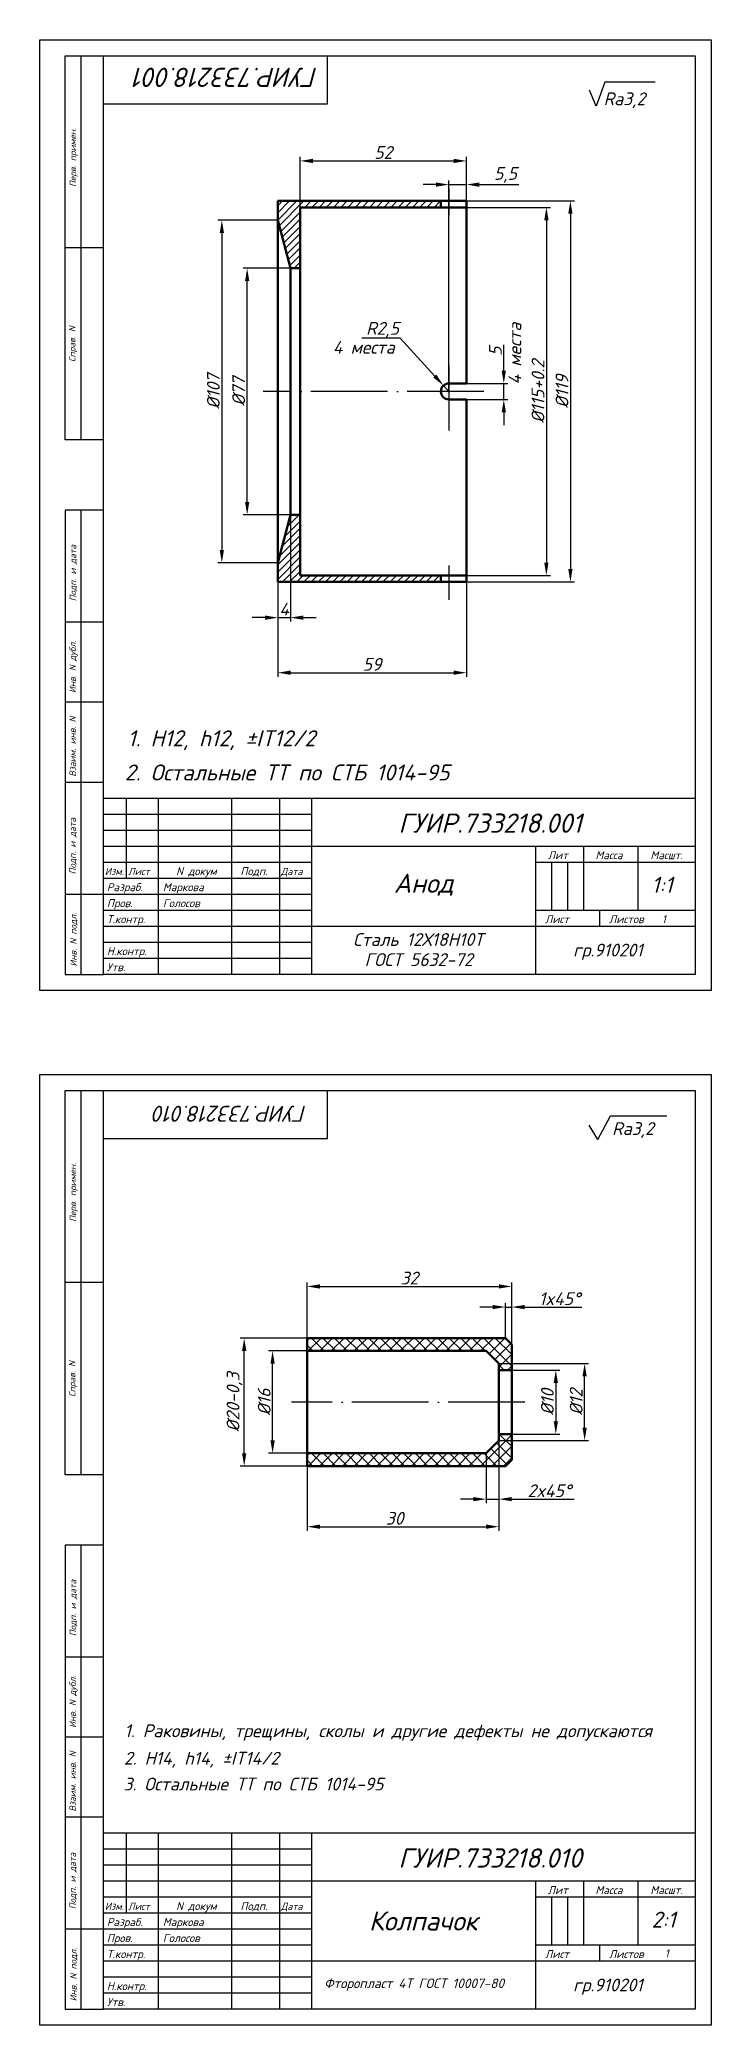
# Model space of a CAD drawing. Header units: millimetres. Extents: x -5427 to 3670, y -5891 to 948.
# Drawn here: x 1149 to 1359, y -874 to -254 of the extents above; entities that cross this region are included whole.
import ezdxf
from ezdxf.enums import TextEntityAlignment as Align

# ---------------------------------------------------------------- set-up
doc = ezdxf.new("R2010")
doc.units = ezdxf.units.MM
doc.header["$MEASUREMENT"] = 0
doc.linetypes.add('ACAD_ISO04W100', pattern=[30, 24, -3, 0, -3])
doc.layers.add('оси', color=1, linetype='ACAD_ISO04W100')
doc.layers.add('Толстые', color=7, linetype='Continuous', lineweight=50)
doc.layers.add('Тонкие', color=140, linetype='Continuous', lineweight=25)
doc.styles.get("Standard").update_dxf_attribs({"font": 'isocpeui.ttf'})
doc.styles.add('Для рамки', font='simplex.shx', dxfattribs={"oblique": 15, "height": 4})
doc.dimstyles.new('ISO-25', dxfattribs={"dimtxt": 4, "dimasz": 4, "dimexe": 1.25, "dimexo": 0, "dimtad": 1, "dimtxsty": 'Standard', "dimcen": 2.5, "dimadec": 0, "dimazin": 0, "dimtfac": 1, "dimtmove": 0, "dimatfit": 3, "dimfxl": 1, "dimarcsym": 0})

# ---------------------------------------------------------------- blocks, each defined once
blk = doc.blocks.new('*D11')
at = {"layer": 'Defpoints', "color": 0, "transparency": 16777216}
for p in [(1282.13, -306.27), (1282.13, -421.27), (1307.12, -421.27)]:
    blk.add_point(p, dxfattribs=at)
at = {"layer": 'Тонкие', "color": 0, "lineweight": -2, "transparency": 16777216}
for p, q in [((1282.13, -306.27), (1308.37, -306.27)), ((1307.12, -310.27), (1307.12, -417.27)), ((1282.13, -421.27), (1308.37, -421.27))]:
    blk.add_line(p, q, dxfattribs=at)
at = {"layer": 'Тонкие', "color": 0, "transparency": 16777216}
for points in [[(1306.45, -310.27), (1307.79, -310.27), (1307.12, -306.27)], [(1306.45, -417.27), (1307.79, -417.27), (1307.12, -421.27)]]:
    blk.add_solid(points, dxfattribs=at)
at = {"layer": 'Тонкие', "color": 0, "transparency": 16777216, "insert": (1304.5, -363.77), "char_height": 4, "attachment_point": 5, "rotation": 90}
blk.add_mtext('%%c115+0.2', dxfattribs=at)
blk = doc.blocks.new('*D12')
at = {"layer": 'Defpoints', "color": 0, "transparency": 16777216}
for p in [(1282.13, -304.27), (1282.13, -423.27), (1314.63, -423.27)]:
    blk.add_point(p, dxfattribs=at)
at = {"layer": 'Тонкие', "color": 0, "lineweight": -2, "transparency": 16777216}
for p, q in [((1282.13, -304.27), (1315.88, -304.27)), ((1314.63, -308.27), (1314.63, -419.27)), ((1282.13, -423.27), (1315.88, -423.27))]:
    blk.add_line(p, q, dxfattribs=at)
at = {"layer": 'Тонкие', "color": 0, "transparency": 16777216}
for points in [[(1313.97, -308.27), (1315.3, -308.27), (1314.63, -304.27)], [(1313.97, -419.27), (1315.3, -419.27), (1314.63, -423.27)]]:
    blk.add_solid(points, dxfattribs=at)
at = {"layer": 'Тонкие', "color": 0, "transparency": 16777216, "insert": (1312.01, -363.77), "char_height": 4, "attachment_point": 5, "rotation": 90}
blk.add_mtext('%%c119', dxfattribs=at)
blk = doc.blocks.new('*D13')
at = {"layer": 'Defpoints', "color": 0, "transparency": 16777216}
for p in [(1213.57, -325.27), (1227.13, -325.27), (1227.13, -402.27)]:
    blk.add_point(p, dxfattribs=at)
at = {"layer": 'Тонкие', "color": 0, "lineweight": -2, "transparency": 16777216}
for p, q in [((1227.13, -325.27), (1212.32, -325.27)), ((1213.57, -398.27), (1213.57, -329.27)), ((1227.13, -402.27), (1212.32, -402.27))]:
    blk.add_line(p, q, dxfattribs=at)
at = {"layer": 'Тонкие', "color": 0, "transparency": 16777216}
for points in [[(1212.9, -329.27), (1214.23, -329.27), (1213.57, -325.27)], [(1212.9, -398.27), (1214.23, -398.27), (1213.57, -402.27)]]:
    blk.add_solid(points, dxfattribs=at)
at = {"layer": 'Тонкие', "color": 0, "transparency": 16777216, "insert": (1210.91, -363.77), "char_height": 4, "attachment_point": 5, "rotation": 90}
blk.add_mtext('%%c77', dxfattribs=at)
blk = doc.blocks.new('*D14')
at = {"layer": 'Defpoints', "color": 0, "transparency": 16777216}
for p in [(1223.13, -310.27), (1205.65, -417.27), (1223.13, -417.27)]:
    blk.add_point(p, dxfattribs=at)
at = {"layer": 'Тонкие', "color": 0, "lineweight": -2, "transparency": 16777216}
for p, q in [((1223.13, -310.27), (1204.4, -310.27)), ((1205.65, -314.27), (1205.65, -413.27)), ((1223.13, -417.27), (1204.4, -417.27))]:
    blk.add_line(p, q, dxfattribs=at)
at = {"layer": 'Тонкие', "color": 0, "transparency": 16777216}
for points in [[(1204.98, -314.27), (1206.32, -314.27), (1205.65, -310.27)], [(1204.98, -413.27), (1206.32, -413.27), (1205.65, -417.27)]]:
    blk.add_solid(points, dxfattribs=at)
at = {"layer": 'Тонкие', "color": 0, "transparency": 16777216, "insert": (1203, -363.77), "char_height": 4, "attachment_point": 5, "rotation": 90}
blk.add_mtext('%%c107', dxfattribs=at)
blk = doc.blocks.new('*D15')
at = {"layer": 'Defpoints', "color": 0, "transparency": 16777216}
for p in [(1227.13, -402.27), (1223.13, -423.27), (1227.13, -434.43)]:
    blk.add_point(p, dxfattribs=at)
at = {"layer": 'Тонкие', "color": 0, "lineweight": -2, "transparency": 16777216}
for p, q in [((1227.13, -402.27), (1227.13, -435.68)), ((1223.13, -423.27), (1223.13, -435.68)), ((1219.13, -434.43), (1215.13, -434.43)), ((1223.13, -434.43), (1227.13, -434.43)), ((1231.13, -434.43), (1235.13, -434.43))]:
    blk.add_line(p, q, dxfattribs=at)
at = {"layer": 'Тонкие', "color": 0, "transparency": 16777216}
for points in [[(1219.13, -433.76), (1219.13, -435.1), (1223.13, -434.43)], [(1231.13, -433.76), (1231.13, -435.1), (1227.13, -434.43)]]:
    blk.add_solid(points, dxfattribs=at)
at = {"layer": 'Тонкие', "color": 0, "transparency": 16777216, "insert": (1225.13, -431.8), "char_height": 4, "attachment_point": 5}
blk.add_mtext('4', dxfattribs=at)
blk = doc.blocks.new('*D16')
at = {"layer": 'Defpoints', "color": 0, "transparency": 16777216}
for p in [(1223.13, -423.27), (1282.13, -423.27), (1282.13, -451.63)]:
    blk.add_point(p, dxfattribs=at)
at = {"layer": 'Тонкие', "color": 0, "lineweight": -2, "transparency": 16777216}
for p, q in [((1223.13, -423.27), (1223.13, -452.88)), ((1282.13, -423.27), (1282.13, -452.88)), ((1227.13, -451.63), (1278.13, -451.63))]:
    blk.add_line(p, q, dxfattribs=at)
at = {"layer": 'Тонкие', "color": 0, "transparency": 16777216}
for points in [[(1227.13, -450.97), (1227.13, -452.3), (1223.13, -451.63)], [(1278.13, -450.97), (1278.13, -452.3), (1282.13, -451.63)]]:
    blk.add_solid(points, dxfattribs=at)
at = {"layer": 'Тонкие', "color": 0, "transparency": 16777216, "insert": (1252.63, -449.01), "char_height": 4, "attachment_point": 5}
blk.add_mtext('59', dxfattribs=at)
blk = doc.blocks.new('*D17')
at = {"layer": 'Defpoints', "color": 0, "transparency": 16777216}
for p in [(1282.13, -361.27), (1293.81, -361.27), (1282.13, -366.27)]:
    blk.add_point(p, dxfattribs=at)
at = {"layer": 'Тонкие', "color": 0, "lineweight": -2, "transparency": 16777216}
for p, q in [((1293.81, -357.27), (1293.81, -349.21)), ((1282.13, -361.27), (1295.06, -361.27)), ((1293.81, -366.27), (1293.81, -361.27)), ((1282.13, -366.27), (1295.06, -366.27)), ((1293.81, -370.27), (1293.81, -374.27))]:
    blk.add_line(p, q, dxfattribs=at)
at = {"layer": 'Тонкие', "color": 0, "transparency": 16777216}
for points in [[(1293.14, -357.27), (1294.47, -357.27), (1293.81, -361.27)], [(1293.14, -370.27), (1294.47, -370.27), (1293.81, -366.27)]]:
    blk.add_solid(points, dxfattribs=at)
at = {"layer": 'Тонкие', "color": 0, "transparency": 16777216, "insert": (1291.18, -351.24), "char_height": 4, "attachment_point": 5, "rotation": 90}
blk.add_mtext('5', dxfattribs=at)
blk = doc.blocks.new('*D18')
at = {"layer": 'Defpoints', "color": 0, "transparency": 16777216}
for p in [(1282.13, -299.15), (1282.13, -304.27), (1276.63, -364.02)]:
    blk.add_point(p, dxfattribs=at)
at = {"layer": 'Тонкие', "color": 0, "lineweight": -2, "transparency": 16777216}
for p, q in [((1272.63, -299.15), (1268.63, -299.15)), ((1276.63, -364.02), (1276.63, -297.9)), ((1276.63, -299.15), (1282.13, -299.15)), ((1282.13, -304.27), (1282.13, -297.9)), ((1286.13, -299.15), (1298.54, -299.15))]:
    blk.add_line(p, q, dxfattribs=at)
at = {"layer": 'Тонкие', "color": 0, "transparency": 16777216}
for points in [[(1272.63, -298.49), (1272.63, -299.82), (1276.63, -299.15)], [(1286.13, -298.49), (1286.13, -299.82), (1282.13, -299.15)]]:
    blk.add_solid(points, dxfattribs=at)
at = {"layer": 'Тонкие', "color": 0, "transparency": 16777216, "insert": (1294.34, -296.13), "char_height": 4, "attachment_point": 5}
blk.add_mtext('5,5', dxfattribs=at)
blk = doc.blocks.new('*D112')
at = {"layer": 'Defpoints', "color": 0, "transparency": 16777216}
for p in [(1221.52, -663.49), (1232.3, -663.49), (1232.3, -695.49)]:
    blk.add_point(p, dxfattribs=at)
at = {"layer": 'Тонкие', "color": 0, "lineweight": -2, "transparency": 16777216}
for p, q in [((1232.3, -663.49), (1220.27, -663.49)), ((1221.52, -691.49), (1221.52, -667.49)), ((1232.3, -695.49), (1220.27, -695.49))]:
    blk.add_line(p, q, dxfattribs=at)
at = {"layer": 'Тонкие', "color": 0, "transparency": 16777216}
for points in [[(1220.86, -667.49), (1222.19, -667.49), (1221.52, -663.49)], [(1220.86, -691.49), (1222.19, -691.49), (1221.52, -695.49)]]:
    blk.add_solid(points, dxfattribs=at)
at = {"layer": 'Тонкие', "color": 0, "transparency": 16777216, "insert": (1218.9, -679.49), "char_height": 4, "attachment_point": 5, "rotation": 90}
blk.add_mtext('%%c16', dxfattribs=at)
blk = doc.blocks.new('*D113')
at = {"layer": 'Defpoints', "color": 0, "transparency": 16777216}
for p in [(1212.64, -659.49), (1232.3, -659.49), (1232.3, -699.49)]:
    blk.add_point(p, dxfattribs=at)
at = {"layer": 'Тонкие', "color": 0, "lineweight": -2, "transparency": 16777216}
for p, q in [((1232.3, -659.49), (1211.39, -659.49)), ((1212.64, -695.49), (1212.64, -663.49)), ((1232.3, -699.49), (1211.39, -699.49))]:
    blk.add_line(p, q, dxfattribs=at)
at = {"layer": 'Тонкие', "color": 0, "transparency": 16777216}
for points in [[(1211.97, -663.49), (1213.31, -663.49), (1212.64, -659.49)], [(1211.97, -695.49), (1213.31, -695.49), (1212.64, -699.49)]]:
    blk.add_solid(points, dxfattribs=at)
at = {"layer": 'Тонкие', "color": 0, "transparency": 16777216, "insert": (1209.62, -679.49), "char_height": 4, "attachment_point": 5, "rotation": 90}
blk.add_mtext('%%c20-0,3', dxfattribs=at)
blk = doc.blocks.new('*D114')
at = {"layer": 'Defpoints', "color": 0, "transparency": 16777216}
for p in [(1296.3, -669.49), (1296.3, -689.49), (1310.07, -689.49)]:
    blk.add_point(p, dxfattribs=at)
at = {"layer": 'Тонкие', "color": 0, "lineweight": -2, "transparency": 16777216}
for p, q in [((1296.3, -669.49), (1311.32, -669.49)), ((1310.07, -673.49), (1310.07, -685.49)), ((1296.3, -689.49), (1311.32, -689.49))]:
    blk.add_line(p, q, dxfattribs=at)
at = {"layer": 'Тонкие', "color": 0, "transparency": 16777216}
for points in [[(1309.41, -673.49), (1310.74, -673.49), (1310.07, -669.49)], [(1309.41, -685.49), (1310.74, -685.49), (1310.07, -689.49)]]:
    blk.add_solid(points, dxfattribs=at)
at = {"layer": 'Тонкие', "color": 0, "transparency": 16777216, "insert": (1307.45, -679.49), "char_height": 4, "attachment_point": 5, "rotation": 90}
blk.add_mtext('%%c10', dxfattribs=at)
blk = doc.blocks.new('*D115')
at = {"layer": 'Defpoints', "color": 0, "transparency": 16777216}
for p in [(1292.3, -691.49), (1288.3, -695.49), (1292.3, -709.81)]:
    blk.add_point(p, dxfattribs=at)
at = {"layer": 'Тонкие', "color": 0, "lineweight": -2, "transparency": 16777216}
for p, q in [((1292.3, -691.49), (1292.3, -711.06)), ((1288.3, -695.49), (1288.3, -711.06)), ((1284.3, -709.81), (1280.3, -709.81)), ((1288.3, -709.81), (1292.3, -709.81)), ((1296.3, -709.81), (1315.81, -709.81))]:
    blk.add_line(p, q, dxfattribs=at)
at = {"layer": 'Тонкие', "color": 0, "transparency": 16777216}
for points in [[(1284.3, -709.15), (1284.3, -710.48), (1288.3, -709.81)], [(1296.3, -709.15), (1296.3, -710.48), (1292.3, -709.81)]]:
    blk.add_solid(points, dxfattribs=at)
at = {"layer": 'Тонкие', "color": 0, "transparency": 16777216, "insert": (1308.05, -707.19), "char_height": 4, "attachment_point": 5}
blk.add_mtext('2x45%%d', dxfattribs=at)
blk = doc.blocks.new('*D116')
at = {"layer": 'Defpoints', "color": 0, "transparency": 16777216}
for p in [(1296.3, -649.81), (1294.3, -659.49), (1296.3, -661.49)]:
    blk.add_point(p, dxfattribs=at)
at = {"layer": 'Тонкие', "color": 0, "lineweight": -2, "transparency": 16777216}
for p, q in [((1290.3, -649.81), (1286.3, -649.81)), ((1294.3, -659.49), (1294.3, -648.56)), ((1294.3, -649.81), (1296.3, -649.81)), ((1296.3, -661.49), (1296.3, -648.56)), ((1300.3, -649.81), (1318.24, -649.81))]:
    blk.add_line(p, q, dxfattribs=at)
at = {"layer": 'Тонкие', "color": 0, "transparency": 16777216}
for points in [[(1290.3, -649.15), (1290.3, -650.48), (1294.3, -649.81)], [(1300.3, -649.15), (1300.3, -650.48), (1296.3, -649.81)]]:
    blk.add_solid(points, dxfattribs=at)
at = {"layer": 'Тонкие', "color": 0, "transparency": 16777216, "insert": (1311.27, -647.19), "char_height": 4, "attachment_point": 5}
blk.add_mtext('1x45%%d', dxfattribs=at)
blk = doc.blocks.new('*D117')
at = {"layer": 'Defpoints', "color": 0, "transparency": 16777216}
for p in [(1292.3, -667.49), (1319.08, -667.49), (1292.3, -691.49)]:
    blk.add_point(p, dxfattribs=at)
at = {"layer": 'Тонкие', "color": 0, "lineweight": -2, "transparency": 16777216}
for p, q in [((1292.3, -667.49), (1320.33, -667.49)), ((1319.08, -687.49), (1319.08, -671.49)), ((1292.3, -691.49), (1320.33, -691.49))]:
    blk.add_line(p, q, dxfattribs=at)
at = {"layer": 'Тонкие', "color": 0, "transparency": 16777216}
for points in [[(1318.41, -671.49), (1319.75, -671.49), (1319.08, -667.49)], [(1318.41, -687.49), (1319.75, -687.49), (1319.08, -691.49)]]:
    blk.add_solid(points, dxfattribs=at)
at = {"layer": 'Тонкие', "color": 0, "transparency": 16777216, "insert": (1316.45, -679.49), "char_height": 4, "attachment_point": 5, "rotation": 90}
blk.add_mtext('%%c12', dxfattribs=at)
blk = doc.blocks.new('*D374')
at = {"layer": 'Defpoints', "color": 0, "transparency": 16777216}
for p in [(1282.13, -291.75), (1230.13, -306.27), (1282.13, -304.27)]:
    blk.add_point(p, dxfattribs=at)
at = {"layer": 'Тонкие', "color": 0, "lineweight": -2, "transparency": 16777216}
for p, q in [((1230.13, -306.27), (1230.13, -290.5)), ((1282.13, -304.27), (1282.13, -290.5)), ((1234.13, -291.75), (1278.13, -291.75))]:
    blk.add_line(p, q, dxfattribs=at)
at = {"layer": 'Тонкие', "color": 0, "transparency": 16777216}
for points in [[(1234.13, -291.08), (1234.13, -292.42), (1230.13, -291.75)], [(1278.13, -291.08), (1278.13, -292.42), (1282.13, -291.75)]]:
    blk.add_solid(points, dxfattribs=at)
at = {"layer": 'Тонкие', "color": 0, "transparency": 16777216, "insert": (1256.13, -289.12), "char_height": 4, "attachment_point": 5}
blk.add_mtext('52', dxfattribs=at)

msp = doc.modelspace()

# ---------------------------------------------------------------- hatches: boundary and pattern name
at = {"layer": 'Тонкие'}
h = msp.add_hatch(dxfattribs=at)
h.set_pattern_fill('ANSI31', color=256, scale=0.5, style=0)
h.set_pattern_definition([(45, (-3786.3094, 380.5506), (-1.122532, 1.122532), [])])
h.paths.add_polyline_path([(1223.131, -310.269), (1227.131, -325.269), (1230.131, -325.269), (1230.131, -306.269), (1274.131, -306.269), (1274.131, -304.269), (1223.131, -304.269)])
h.paths.add_polyline_path([(1230.131, -402.269), (1227.131, -402.269), (1223.131, -417.269), (1223.131, -423.269), (1274.131, -423.269), (1274.131, -421.269), (1230.131, -421.269)])
h = msp.add_hatch(dxfattribs=at)
h.set_pattern_fill('ANSI37', color=256, scale=0.8, angle=90, style=0)
h.set_pattern_definition([(135, (-3021.47, -312.5758), (-1.7960512, -1.7960512), []), (225, (-3021.47, -312.5758), (1.7960512, -1.7960512), [])])
h.paths.add_polyline_path([(1232.295, -659.492), (1232.295, -663.492), (1288.295, -663.492), (1292.295, -667.492), (1292.295, -669.492), (1296.295, -669.492), (1296.295, -661.492), (1294.295, -659.492)])
h.paths.add_polyline_path([(1294.295, -699.492), (1296.295, -697.492), (1296.295, -689.492), (1292.295, -689.492), (1292.295, -691.492), (1288.295, -695.492), (1232.295, -695.492), (1232.295, -699.492)])

# ---------------------------------------------------------------- linework, layer by layer
for p, q in [((1148.694, -550.888), (1148.694, -253.888)), ((1148.694, -253.888), (1358.694, -253.888)), ((1358.694, -253.888), (1358.694, -550.888)), ((1156.694, -378.888), (1156.694, -258.888)), ((1156.694, -258.888), (1168.694, -258.888)), ((1161.694, -378.888), (1161.694, -258.888)), ((1168.694, -545.888), (1168.694, -258.888)), ((1168.694, -258.888), (1353.694, -258.888)), ((1238.694, -273.888), (1238.694, -258.888)), ((1353.694, -258.888), (1353.694, -545.888)), ((1168.694, -273.888), (1238.694, -273.888)), ((1168.694, -318.888), (1156.694, -318.888)), ((1168.694, -378.888), (1156.694, -378.888)), ((1156.694, -400.888), (1156.694, -545.888)), ((1168.694, -400.888), (1156.694, -400.888)), ((1161.694, -545.888), (1161.694, -400.888)), ((1168.694, -435.888), (1156.694, -435.888)), ((1168.694, -460.888), (1156.694, -460.888)), ((1168.694, -485.888), (1156.694, -485.888)), ((1353.694, -490.888), (1168.694, -490.888)), ((1175.694, -490.888), (1175.694, -515.888)), ((1175.694, -490.888), (1175.694, -515.888)), ((1185.694, -490.888), (1185.694, -545.888)), ((1185.694, -490.888), (1185.694, -545.888)), ((1208.694, -490.888), (1208.694, -545.888)), ((1208.694, -490.888), (1208.694, -545.888)), ((1223.694, -490.888), (1223.694, -545.888)), ((1223.694, -490.888), (1223.694, -545.888)), ((1233.694, -490.888), (1233.694, -545.888)), ((1233.694, -490.888), (1233.694, -545.888)), ((1353.694, -505.888), (1233.694, -505.888)), ((1303.694, -505.888), (1303.694, -545.888)), ((1303.694, -505.888), (1303.694, -545.888)), ((1318.694, -505.888), (1318.694, -525.888)), ((1318.694, -505.888), (1318.694, -525.888)), ((1335.694, -505.888), (1335.694, -525.888)), ((1335.694, -505.888), (1335.694, -525.888)), ((1233.694, -510.888), (1168.694, -510.888)), ((1353.694, -510.888), (1303.694, -510.888)), ((1168.694, -520.888), (1156.694, -520.888)), ((1233.694, -515.888), (1168.694, -515.888)), ((1233.694, -515.888), (1168.694, -515.888)), ((1353.694, -525.888), (1303.694, -525.888)), ((1353.694, -525.888), (1303.694, -525.888)), ((1323.694, -525.888), (1323.694, -530.888)), ((1323.694, -525.888), (1323.694, -530.888)), ((1353.694, -530.888), (1233.694, -530.888)), ((1353.694, -530.888), (1233.694, -530.888)), ((1358.694, -550.888), (1148.694, -550.888)), ((1156.694, -545.888), (1168.694, -545.888)), ((1353.694, -545.888), (1168.694, -545.888)), ((1148.694, -874.186), (1148.694, -577.186)), ((1148.694, -577.186), (1358.694, -577.186)), ((1156.694, -702.186), (1156.694, -582.186)), ((1156.694, -582.186), (1168.694, -582.186)), ((1161.694, -702.186), (1161.694, -582.186)), ((1168.694, -869.186), (1168.694, -582.186)), ((1168.694, -582.186), (1353.694, -582.186)), ((1238.694, -597.186), (1238.694, -582.186)), ((1353.694, -582.186), (1353.694, -869.186)), ((1358.694, -577.186), (1358.694, -874.186)), ((1168.694, -597.186), (1238.694, -597.186)), ((1168.694, -642.186), (1156.694, -642.186)), ((1168.694, -702.186), (1156.694, -702.186)), ((1156.694, -724.186), (1156.694, -869.186)), ((1168.694, -724.186), (1156.694, -724.186)), ((1161.694, -869.186), (1161.694, -724.186)), ((1168.694, -759.186), (1156.694, -759.186)), ((1168.694, -784.186), (1156.694, -784.186)), ((1168.694, -809.186), (1156.694, -809.186)), ((1353.694, -814.186), (1168.694, -814.186)), ((1175.694, -814.186), (1175.694, -839.186)), ((1175.694, -814.186), (1175.694, -839.186)), ((1185.694, -814.186), (1185.694, -869.186)), ((1185.694, -814.186), (1185.694, -869.186)), ((1208.694, -814.186), (1208.694, -869.186)), ((1208.694, -814.186), (1208.694, -869.186)), ((1223.694, -814.186), (1223.694, -869.186)), ((1223.694, -814.186), (1223.694, -869.186)), ((1233.694, -814.186), (1233.694, -869.186)), ((1233.694, -814.186), (1233.694, -869.186)), ((1353.694, -829.186), (1233.694, -829.186)), ((1303.694, -829.186), (1303.694, -869.186)), ((1303.694, -829.186), (1303.694, -869.186)), ((1318.694, -829.186), (1318.694, -849.186)), ((1318.694, -829.186), (1318.694, -849.186)), ((1335.694, -829.186), (1335.694, -849.186)), ((1335.694, -829.186), (1335.694, -849.186)), ((1233.694, -834.186), (1168.694, -834.186)), ((1353.694, -834.186), (1303.694, -834.186)), ((1233.694, -839.186), (1168.694, -839.186)), ((1233.694, -839.186), (1168.694, -839.186)), ((1168.694, -844.186), (1156.694, -844.186)), ((1353.694, -849.186), (1303.694, -849.186)), ((1353.694, -849.186), (1303.694, -849.186)), ((1323.694, -849.186), (1323.694, -854.186)), ((1323.694, -849.186), (1323.694, -854.186)), ((1353.694, -854.186), (1233.694, -854.186)), ((1353.694, -854.186), (1233.694, -854.186)), ((1358.694, -874.186), (1148.694, -874.186)), ((1156.694, -869.186), (1168.694, -869.186)), ((1353.694, -869.186), (1168.694, -869.186))]:
    msp.add_line(p, q)
at = {"layer": 'оси'}
for p, q in [((1276.631, -300.361), (1276.631, -308.593)), ((1276.631, -355.67), (1276.631, -376.023)), ((1287.55, -363.769), (1218.548, -363.769)), ((1276.631, -418.156), (1276.631, -428.851)), ((1300.387, -679.492), (1227.445, -679.492))]:
    msp.add_line(p, q, dxfattribs=at)
at = {"layer": 'Толстые'}
for p, q in [((1223.131, -304.269), (1223.131, -423.269)), ((1282.131, -304.269), (1223.131, -304.269)), ((1230.131, -421.269), (1230.131, -306.269)), ((1230.131, -306.269), (1282.131, -306.269)), ((1274.131, -306.269), (1274.131, -304.269)), ((1282.131, -304.269), (1282.131, -361.269)), ((1223.131, -310.269), (1227.131, -325.269)), ((1227.131, -325.269), (1227.131, -402.269)), ((1230.131, -325.269), (1227.131, -325.269)), ((1282.131, -361.269), (1276.631, -361.269)), ((1282.131, -366.269), (1276.631, -366.269)), ((1282.131, -366.269), (1282.131, -423.269)), ((1223.131, -417.269), (1227.131, -402.269)), ((1230.131, -402.269), (1227.131, -402.269)), ((1230.131, -421.269), (1282.131, -421.269)), ((1274.131, -421.269), (1274.131, -423.269)), ((1282.131, -423.269), (1223.131, -423.269)), ((1294.295, -659.492), (1232.295, -659.492)), ((1232.295, -699.492), (1232.295, -659.492)), ((1232.295, -663.492), (1288.295, -663.492)), ((1292.295, -667.492), (1288.295, -663.492)), ((1296.295, -661.492), (1294.295, -659.492)), ((1296.295, -697.492), (1296.295, -661.492)), ((1292.295, -667.492), (1292.295, -691.492)), ((1296.295, -669.492), (1292.295, -669.492)), ((1292.295, -691.492), (1288.295, -695.492)), ((1296.295, -689.492), (1292.295, -689.492)), ((1232.295, -695.492), (1288.295, -695.492)), ((1232.295, -699.492), (1232.295, -695.492)), ((1294.295, -699.492), (1232.295, -699.492)), ((1296.295, -697.492), (1294.295, -699.492))]:
    msp.add_line(p, q, dxfattribs=at)
msp.add_arc((1276.631, -363.769), 2.5, 90, 270, dxfattribs=at)
at = {"layer": 'Тонкие'}
for p, q in [((1322.649, -274.615), (1320.567, -269.645)), ((1325.425, -267.102), (1322.649, -274.615)), ((1341.151, -267.102), (1325.425, -267.102)), ((1261.457, -347.136), (1249.393, -347.136)), ((1261.457, -347.136), (1272.25, -358.967)), ((1276.631, -363.769), (1274.946, -361.922)), ((1233.694, -495.888), (1168.694, -495.888)), ((1233.694, -500.888), (1168.694, -500.888)), ((1233.694, -505.888), (1168.694, -505.888)), ((1308.694, -510.888), (1308.694, -525.888)), ((1308.694, -510.888), (1308.694, -525.888)), ((1313.694, -510.888), (1313.694, -525.888)), ((1313.694, -510.888), (1313.694, -525.888)), ((1233.694, -520.888), (1168.694, -520.888)), ((1233.694, -520.888), (1168.694, -520.888)), ((1233.694, -525.888), (1168.694, -525.888)), ((1233.694, -525.888), (1168.694, -525.888)), ((1233.694, -530.888), (1168.694, -530.888)), ((1233.694, -530.888), (1168.694, -530.888)), ((1233.694, -535.888), (1168.694, -535.888)), ((1233.694, -535.888), (1168.694, -535.888)), ((1233.694, -540.888), (1168.694, -540.888)), ((1233.694, -540.888), (1168.694, -540.888)), ((1323.203, -597.485), (1320.477, -593.03)), ((1323.203, -597.485), (1327.167, -590.06)), ((1327.167, -590.06), (1344.833, -590.065)), ((1232.295, -659.492), (1232.295, -642.12)), ((1236.295, -643.37), (1292.295, -643.37)), ((1296.295, -661.492), (1296.295, -642.12)), ((1292.295, -691.492), (1292.295, -719.673)), ((1232.295, -699.492), (1232.295, -719.673)), ((1236.295, -718.423), (1288.295, -718.423)), ((1233.694, -819.186), (1168.694, -819.186)), ((1233.694, -824.186), (1168.694, -824.186)), ((1233.694, -829.186), (1168.694, -829.186)), ((1308.694, -834.186), (1308.694, -849.186)), ((1308.694, -834.186), (1308.694, -849.186)), ((1313.694, -834.186), (1313.694, -849.186)), ((1313.694, -834.186), (1313.694, -849.186)), ((1233.694, -844.186), (1168.694, -844.186)), ((1233.694, -844.186), (1168.694, -844.186)), ((1233.694, -849.186), (1168.694, -849.186)), ((1233.694, -849.186), (1168.694, -849.186)), ((1233.694, -854.186), (1168.694, -854.186)), ((1233.694, -854.186), (1168.694, -854.186)), ((1233.694, -859.186), (1168.694, -859.186)), ((1233.694, -859.186), (1168.694, -859.186)), ((1233.694, -864.186), (1168.694, -864.186)), ((1233.694, -864.186), (1168.694, -864.186))]:
    msp.add_line(p, q, dxfattribs=at)
for points in [[(1272.742, -358.517), (1271.757, -359.416), (1274.946, -361.922)], [(1236.295, -642.703), (1236.295, -644.037), (1232.295, -643.37)], [(1292.295, -642.703), (1292.295, -644.037), (1296.295, -643.37)], [(1236.295, -717.756), (1236.295, -719.09), (1232.295, -718.423)], [(1288.295, -717.756), (1288.295, -719.09), (1292.295, -718.423)]]:
    msp.add_solid(points, dxfattribs=at)

# ---------------------------------------------------------------- texts
for s, height, rotation, p in [('ГУИР.733218.001', 6, 180, (1235.796, -262.645)), ('4 места', 4, 90, (1299.258, -361.601)), ('ГУИР.733218.010', 5, 180, (1232.255, -586.924))]:
    msp.add_text(s, height=height, rotation=rotation, dxfattribs=at).set_placement(p)
for s, height, p in [('Ra3,2', 4, (1325.01, -274.346)), ('4 места', 4, (1240.363, -351.979)), ('1. H12, h12, %%pIT12/2', 5, (1176.2, -474.63)), ('2. Остальные ТТ по СТБ 1014-95', 5, (1175.301, -485.31)), ('ГУИР.733218.001', 6, (1260.858, -501.631)), ('Изм.', 2.25, (1169.062, -514.844)), ('Лист', 2.25, (1176.349, -514.844)), ('Дата', 2.25, (1224.099, -514.874)), ('Анод', 6, (1259.418, -520.4)), ('Разраб.', 2.5, (1169.694, -519.888)), ('Маркова', 2.5, (1187.205, -519.888)), ('1:1', 5, (1339.982, -520.386)), ('Пров.', 2.5, (1169.694, -524.888)), ('Голосов', 2.5, (1187.205, -524.888)), ('Т.контр.', 2.5, (1169.694, -529.888)), ('Сталь 12Х18Н10Т', 4, (1246.693, -536.998)), ('Лист', 2.5, (1306.694, -529.888)), ('Листов', 2.5, (1326.694, -529.888)), ('1', 2.5, (1343.209, -529.888)), ('Н.контр.', 2.5, (1169.694, -539.888)), ('ГОСТ 5632-72', 4, (1250.301, -543.278)), ('гр.910201', 4, (1315.479, -540.286)), ('Утв.', 2.5, (1169.694, -544.888)), ('Ra3,2', 4, (1327.664, -596.059)), ('1. Раковины, трещины, сколы и другие дефекты не допускаются', 4, (1175.18, -784.186)), ('2. H14, h14, %%pIT14/2', 4, (1175.055, -792.762)), ('3. Остальные ТТ по СТБ 1014-95', 4, (1174.886, -800.822)), ('ГУИР.733218.010', 6, (1260.858, -824.929)), ('Изм.', 2.25, (1169.062, -838.142)), ('Лист', 2.25, (1176.349, -838.142)), ('Дата', 2.25, (1224.099, -838.172)), ('Разраб.', 2.5, (1169.694, -843.186)), ('Маркова', 2.5, (1187.205, -843.186)), ('Колпачок', 6, (1251.652, -844.58)), ('2:1', 5, (1339.982, -843.684)), ('Пров.', 2.5, (1169.694, -848.186)), ('Голосов', 2.5, (1187.205, -848.186)), ('Т.контр.', 2.5, (1169.694, -853.186)), ('Лист', 2.5, (1306.694, -853.186)), ('Листов', 2.5, (1326.694, -853.186)), ('1', 2.5, (1344.133, -852.953)), ('Н.контр.', 2.5, (1169.694, -863.186)), ('Фторопласт 4Т ГОСТ 10007-80', 3, (1237.625, -862.578)), ('гр.910201', 4, (1315.479, -863.584)), ('Утв.', 2.5, (1169.694, -868.186))]:
    msp.add_text(s, height=height, dxfattribs=at).set_placement(p)
at = {"layer": 'Тонкие', "linetype": 'Continuous', "style": 'Для рамки', "oblique": 15}
for s, p in [('Перв. примен.', (1160.099, -299.916)), ('Справ. N', (1159.855, -354.551)), ('Подп. и дата', (1160.115, -429.33)), ('Инв. N дубл.', (1160.017, -457.97)), ('Взаим. инв. N', (1160.017, -484.132)), ('Подп. и дата', (1160.017, -514.632)), ('Инв. N подл.', (1160.243, -543.403)), ('Перв. примен.', (1160.099, -623.214)), ('Справ. N', (1159.855, -677.848)), ('Подп. и дата', (1160.115, -752.628)), ('Инв. N дубл.', (1160.017, -781.267)), ('Взаим. инв. N', (1160.017, -807.429)), ('Подп. и дата', (1160.017, -837.929)), ('Инв. N подл.', (1160.243, -866.7))]:
    msp.add_text(s, height=2, rotation=90, dxfattribs=at).set_placement(p)
at = {"layer": 'Тонкие'}
for s, p in [('Лит', (1310.694, -509.888)), ('Масса', (1326.694, -509.888)), ('Масшт.', (1344.694, -509.888)), ('N докум', (1197.694, -514.888)), ('Подп.', (1215.694, -514.888)), ('Лит', (1310.694, -833.186)), ('Масса', (1326.694, -833.186)), ('Масшт.', (1344.694, -833.186)), ('N докум', (1197.694, -838.186)), ('Подп.', (1215.694, -838.186))]:
    msp.add_text(s, height=2.5, dxfattribs=at).set_placement(p, align=Align.CENTER)
at = {"layer": 'Тонкие', "color": 6}
msp.add_text('30', height=4, dxfattribs=at).set_placement((1256.894, -717.798))
at = {"layer": 'Тонкие', "insert": (1255.896, -344.515), "char_height": 4, "attachment_point": 5}
msp.add_mtext('R2,5', dxfattribs=at)
at = {"layer": 'Тонкие', "color": 0, "insert": (1264.295, -640.745), "char_height": 4, "attachment_point": 5}
msp.add_mtext('32', dxfattribs=at)

# ---------------------------------------------------------------- dimensions: what is measured, and where the dimension line sits
at = {"layer": 'Тонкие'}
for base, p1, p2, picture, middle in [((1282.131, -291.749), (1230.131, -306.269), (1282.131, -304.269), '*D374', (1256.131, -289.124)), ((1282.131, -299.152), (1276.631, -364.021), (1282.131, -304.269), '*D18', (1294.336, -296.127)), ((1227.131, -434.429), (1223.131, -423.269), (1227.131, -402.269), '*D15', (1225.131, -431.804)), ((1282.131, -451.632), (1223.131, -423.269), (1282.131, -423.269), '*D16', (1252.631, -449.007))]:
    dim = msp.add_linear_dim(base=base, p1=p1, p2=p2, dimstyle='ISO-25', dxfattribs=at)
    dim.commit()
    dim.dimension.update_dxf_attribs({"geometry": picture, "text_midpoint": middle})
for base, p1, p2, text, picture, middle in [((1314.634, -423.269), (1282.131, -304.269), (1282.131, -423.269), '%%c119', '*D12', (1312.009, -363.769)), ((1307.121, -421.269), (1282.131, -306.269), (1282.131, -421.269), '%%c115+0.2', '*D11', (1304.496, -363.769)), ((1205.651, -417.269), (1223.131, -310.269), (1223.131, -417.269), '%%c107', '*D14', (1203, -363.769)), ((1213.565, -325.269), (1227.131, -402.269), (1227.131, -325.269), '%%c77', '*D13', (1210.914, -363.769)), ((1212.642, -659.492), (1232.295, -699.492), (1232.295, -659.492), '%%c20-0,3', '*D113', (1209.617, -679.492)), ((1221.522, -663.492), (1232.295, -695.492), (1232.295, -663.492), '%%c16', '*D112', (1218.897, -679.492)), ((1319.079, -667.492), (1292.295, -691.492), (1292.295, -667.492), '%%c12', '*D117', (1316.454, -679.492)), ((1310.075, -689.492), (1296.295, -669.492), (1296.295, -689.492), '%%c10', '*D114', (1307.45, -679.492))]:
    dim = msp.add_linear_dim(base=base, p1=p1, p2=p2, angle=90, text=text, dimstyle='ISO-25', dxfattribs=at)
    dim.commit()
    dim.dimension.update_dxf_attribs({"geometry": picture, "text_midpoint": middle})
dim = msp.add_linear_dim(base=(1293.807, -361.269), p1=(1282.131, -366.269), p2=(1282.131, -361.269), angle=90, dimstyle='ISO-25', dxfattribs=at)
dim.commit()
dim.dimension.update_dxf_attribs({"geometry": '*D17', "text_midpoint": (1293.807, -351.238), "dimtype": 160})
for base, p1, p2, text, picture, middle in [((1296.295, -649.813), (1294.295, -659.492), (1296.295, -661.492), '1x45%%d', '*D116', (1311.266, -647.188)), ((1292.295, -709.814), (1288.295, -695.492), (1292.295, -691.492), '2x45%%d', '*D115', (1308.051, -707.189))]:
    dim = msp.add_linear_dim(base=base, p1=p1, p2=p2, text=text, dimstyle='ISO-25', dxfattribs=at)
    dim.commit()
    dim.dimension.update_dxf_attribs({"geometry": picture, "text_midpoint": middle})

doc.saveas('drawing.dxf')
